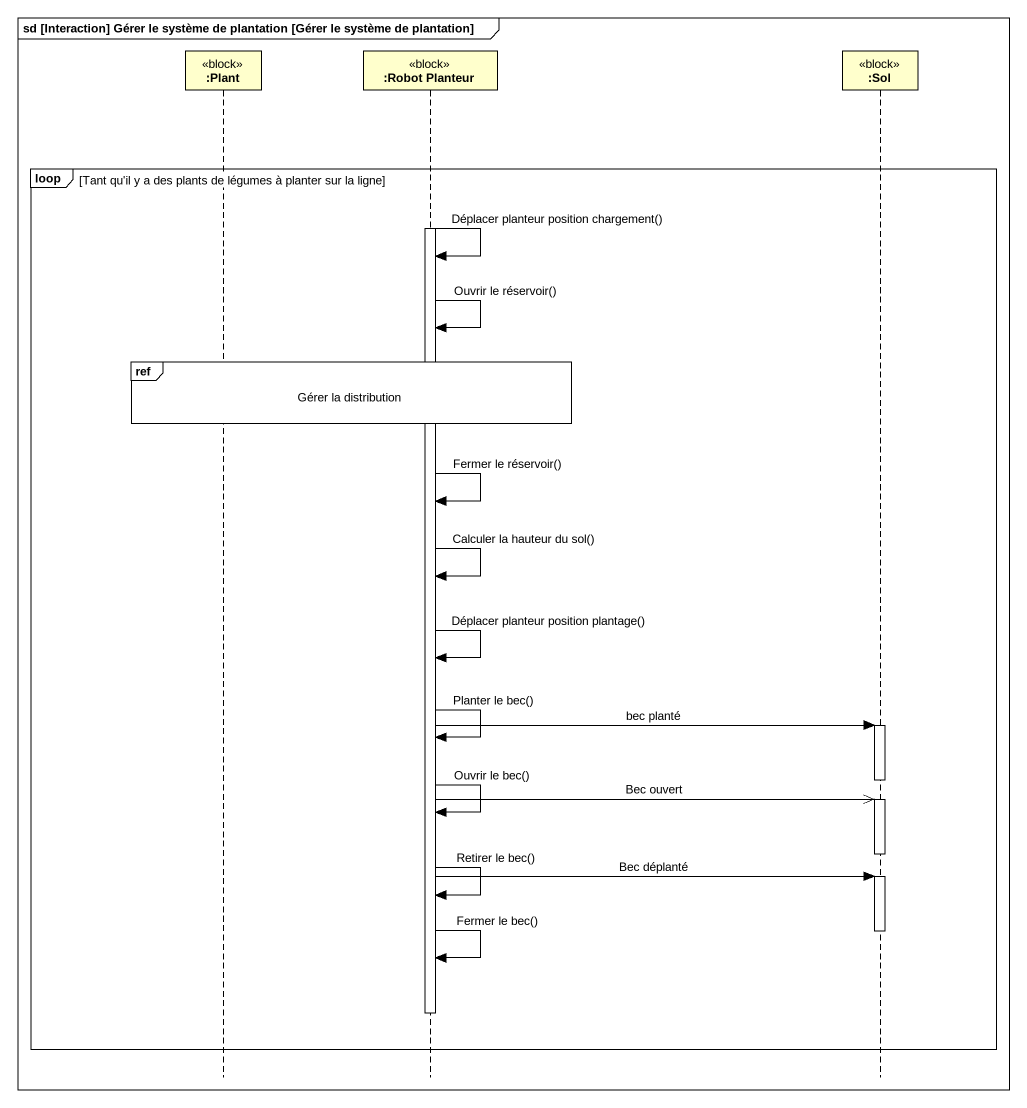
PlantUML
@startuml
mainframe sd [Interaction] Gérer le système de plantation [Gérer le système de plantation]
hide footbox
participant ":Plant" as Plant <<block>>
participant ":Robot Planteur" as Robot_Planteur <<block>>
participant ":Sol" as Sol <<block>>

loop Tant qu'il y a des plants de légumes à planter sur la ligne
  activate Robot_Planteur
  Robot_Planteur -> Robot_Planteur : Déplacer planteur position chargement()
  Robot_Planteur -> Robot_Planteur : Ouvrir le réservoir()
  ref over Plant, Robot_Planteur : Gérer la distribution
  Robot_Planteur -> Robot_Planteur : Fermer le réservoir()
  Robot_Planteur -> Robot_Planteur : Calculer la hauteur du sol()
  Robot_Planteur -> Robot_Planteur : Déplacer planteur position plantage()
  Robot_Planteur -> Sol : bec planté
  activate Sol
  Robot_Planteur -> Robot_Planteur : Planter le bec()
  deactivate Sol
  Robot_Planteur ->> Sol : Bec ouvert
  activate Sol
  Robot_Planteur -> Robot_Planteur : Ouvrir le bec()
  deactivate Sol
  Robot_Planteur -> Sol : Bec déplanté
  activate Sol
  Robot_Planteur -> Robot_Planteur : Retirer le bec()
  deactivate Sol
  Robot_Planteur -> Robot_Planteur : Fermer le bec()
  deactivate Robot_Planteur
end
@enduml
